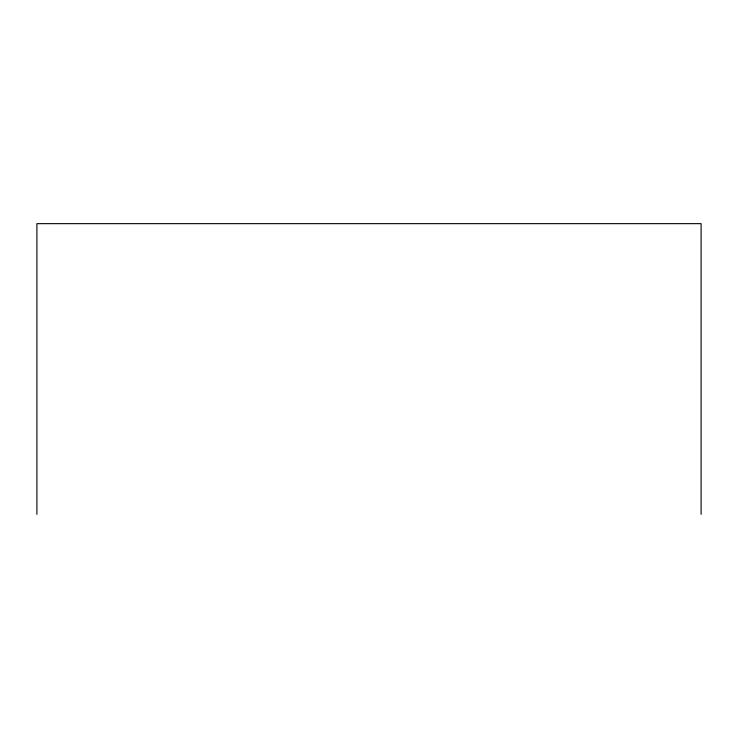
<?xml version="1.0" encoding="UTF-8"?>
<svg xmlns="http://www.w3.org/2000/svg" width="738" height="738" viewBox="0 0 738 738"><rect width="100%" height="100%" fill="white"/><g stroke="black" fill="none" stroke-linecap="round" stroke-linejoin="round"><path stroke-width="1.11" d="M701.1 514.349L701.1 223.651L36.9 223.651L36.9 514.349"/></g></svg>
